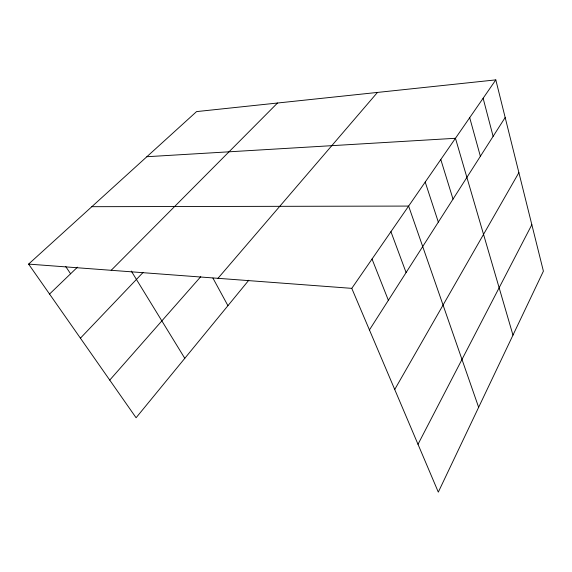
<?xml version="1.0" encoding="UTF-8"?>
<svg xmlns="http://www.w3.org/2000/svg" width="572" height="572" viewBox="0 0 572 572"><rect width="100%" height="100%" fill="white"/><g stroke="black" fill="none" stroke-linecap="round" stroke-linejoin="round"><path stroke-width="0.86" d="M418.003 444.301L531.838 224.682M394.723 389.489L518.883 172.622M369.433 329.93L505.169 117.496M495.81 79.88L543.4 271.157L438.309 492.12L351.78 288.359L495.81 79.88L196.568 111.597L28.6 264.1L136.086 417.753L248.784 280.237M217.982 278.321L377.47 92.421M109.745 380.101L200.743 276.705M80.416 338.174L143.136 272.394M111.204 270.299L277.52 103.017M49.549 294.044L77.485 267.153M146.861 156.721L455.462 138.281L512.977 335.113M91.835 206.692L408.623 206.077L478.642 407.314M28.6 264.1L351.78 288.359M65.737 266.531L70.585 273.788M131.295 271.064L184.792 358.322M212.92 278.085L227.935 305.677M372.029 259.044L388.367 300.293M390.933 231.681L406.091 272.558M425.211 182.068L438.324 222.108M440.79 159.516L453.024 199.099M469.698 117.675L480.38 156.299M483.125 98.241L493.114 136.358"/></g></svg>
